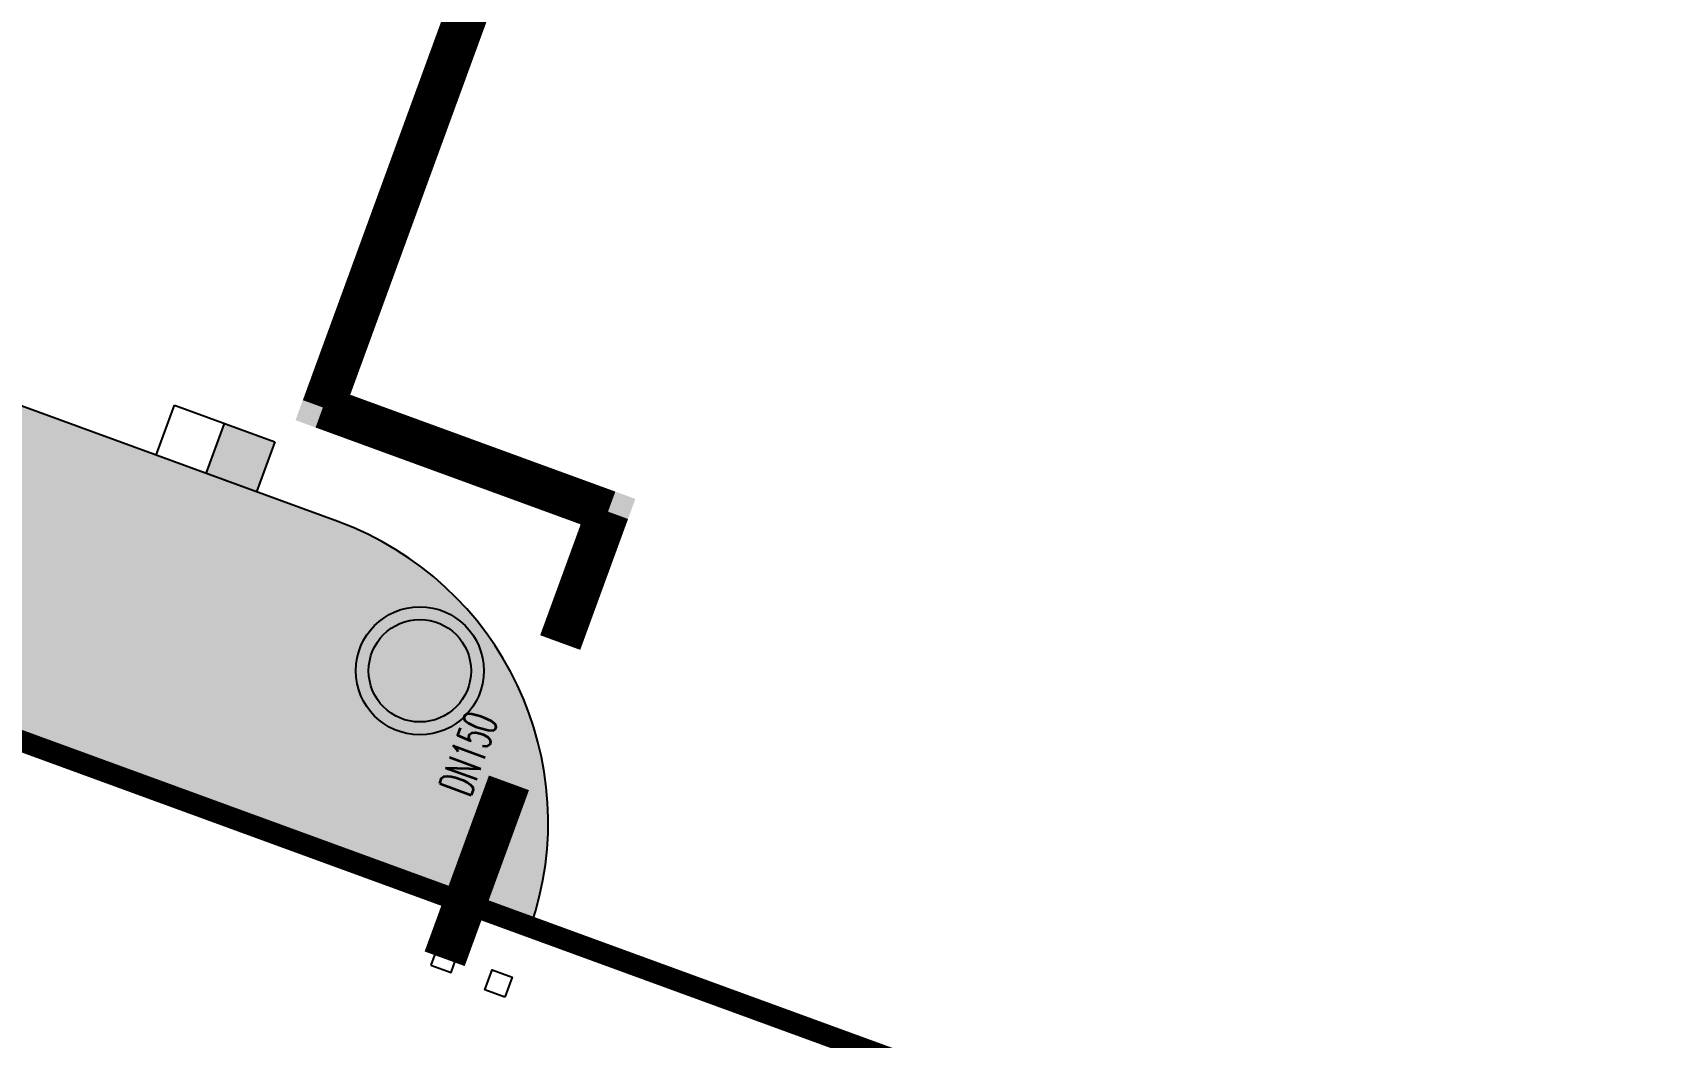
# Model space of a CAD drawing. Extents: x -11 to 40589024741, y -2 to 3380586937.
# Drawn here: x 40588236532 to 40588251684, y 3380329172 to 3380338597 of the extents above; entities that cross this region are included whole.
import ezdxf

# ---------------------------------------------------------------- set-up
doc = ezdxf.new("R2010")
doc.units = 0
doc.header["$LTSCALE"] = 10
doc.header["$MEASUREMENT"] = 0
doc.layers.get('Defpoints').update_dxf_attribs({"color": 210})
for name, color, linetype in [('0-WALL', 252, 'Continuous'), ('TWT_雨水口', 4, 'Continuous'), ('WELL_污水', 2, 'Continuous'), ('WZ_ZF消防', 10, 'Continuous')]:
    doc.layers.add(name, color=color, linetype=linetype)
doc.layers.add('GPS-ZF消防', color=1, linetype='TG_X', lineweight=60)
doc.styles.add('_TWT_PIPEDN', font='SIMPLEX', dxfattribs={"width": 0.6, "height": 3, "bigfont": 'HZTXT'})
doc.styles.add('TG_LINETYPE', font='SIMPLEX', dxfattribs={"width": 0.8, "height": 3.5, "bigfont": 'HZTXT'})
doc.linetypes.add('TG_X', pattern='A,5,-0.3,["X",TG_LINETYPE,S=0.1,R=0,X=-0.23,Y=-0.15],0', length=5.3)

# ---------------------------------------------------------------- blocks, each defined once
blk = doc.blocks.new('$TwtSys$00000424')
for p, q in [((-500, 250), (500, 250)), ((-500, -250), (-500, 250)), ((0, -250), (0, 250)), ((500, 250), (500, -250)), ((500, -250), (-500, -250))]:
    blk.add_line(p, q)
blk.add_solid([(0, 250), (500, 250), (0, -250), (500, -250)])
blk = doc.blocks.new('$TWTSYS$00000376')
for radius in [0.5, 0.4]:
    blk.add_circle((0, 0, 0), radius)

msp = doc.modelspace()

# ---------------------------------------------------------------- hatches: boundary and pattern name
at = {"layer": '0-WALL'}
h = msp.add_hatch(dxfattribs=at)
h.set_pattern_fill('草坪或沼泽', color=256, scale=400, angle=-0.200256636)
h.set_pattern_definition([(359.79974, (40586781652.2, 3380096977.4), (1605.5824, 1594.398), [240, -48, 64, -48, 240, -960]), (359.79974, (40586781572.4, 3380097025.7), (1605.5824, 1594.398), [160, -120, 240, -120, 160, -800]), (359.79974, (40586782134.6, 3380097663.7), (1605.5824, 1594.398), [200, -80, 200, -1120]), (359.79974, (40586781335.8, 3380097986.5), (1605.5824, 1594.398), [80, -160, 80, -1280]), (89.79974, (40586781495.8, 3380097986), (-1594.398, 1605.5824), [144, -1456]), (89.79974, (40586781972.4, 3380097024.3), (-1594.398, 1605.5824), [160, -1440]), (89.79974, (40586782374.6, 3380097662.9), (-1594.398, 1605.5824), [160, -1440]), (44.79974, (40586782180.3, 3380097007.6), (5.5922, 1599.9902), [160, -2102.7417]), (134.79974, (40586781764.3, 3380097009), (-1599.9902, 5.5922), [160, -2102.7417]), (63.23469, (40586782132.4, 3380097015.7), (5.5922, 1599.99023), [160, -3417.7088]), (75.7635, (40586782052.4, 3380097024), (5.59221, 1599.99023), [160, -6436.969]), (75.7635, (40586782454.64, 3380097662.6), (5.59221, 1599.99023), [128, -6468.969]), (75.7635, (40586781527.76, 3380097985.85), (5.59221, 1599.99023), [112, -6484.969]), (103.835987, (40586781892.4, 3380097024.57), (5.59221, 1599.99023), [160, -6436.969]), (103.835987, (40586782294.64, 3380097663.17), (5.59221, 1599.99023), [128, -6468.969]), (103.835987, (40586781463.76, 3380097986.07), (5.59221, 1599.99023), [112, -6484.969]), (116.364795, (40586781812.4, 3380097016.85), (5.5922, 1599.99023), [160, -3417.7069])])
edge = h.paths.add_edge_path()
edge.add_line((40588347473.747322, 3380325610.238097), (40588347683.541443, 3380326090.42787))
edge.add_line((40588347683.541443, 3380326090.42787), (40588351031.622383, 3380333884.752417))
edge.add_line((40588351031.622383, 3380333884.752417), (40588372861.52964, 3380393921.616653))
edge.add_line((40588372861.52964, 3380393921.616653), (40588366317.647476, 3380408240.876073))
edge.add_line((40588366317.647476, 3380408240.876073), (40588343550.448486, 3380418434.399735))
edge.add_line((40588343550.448486, 3380418434.399735), (40588326726.773811, 3380429801.632178))
edge.add_line((40588326726.773811, 3380429801.632178), (40588259625.315422, 3380459844.866894))
edge.add_line((40588259625.315422, 3380459844.866894), (40588073765.91951, 3380212575.66465))
edge.add_line((40588073765.91951, 3380212575.66465), (40588074114.249107, 3380212476.750173))
edge.add_line((40588074114.249107, 3380212476.750173), (40588253152.588203, 3380450673.037109))
edge.add_line((40588253152.588203, 3380450673.037109), (40588254435.224274, 3380450204.422307))
edge.add_line((40588254435.224258, 3380450204.422312), (40588256320.901672, 3380455368.658761))
edge.add_line((40588256320.90168, 3380455368.658754), (40588326766.815353, 3380429630.545198))
edge.add_line((40588326766.815353, 3380429630.5452), (40588324880.269547, 3380424466.932958))
edge.add_line((40588324880.269547, 3380424466.93296), (40588331455.159737, 3380422064.756639))
edge.add_line((40588331455.159737, 3380422064.756637), (40588332483.925163, 3380424880.513825))
edge.add_line((40588332483.925163, 3380424880.513825), (40588335301.736542, 3380423850.997883))
edge.add_line((40588335301.736542, 3380423850.997883), (40588334273.030251, 3380421035.31484))
edge.add_line((40588334273.030251, 3380421035.31484), (40588353055.227448, 3380414173.051638))
edge.add_line((40588353055.227448, 3380414173.051638), (40588361187.808113, 3380410524.8103))
edge.add_arc((40588348999.165817, 3380398232.729486), 17310.639832, -14.6199939483, 45.2420907397, ccw=False)
edge.add_line((40588365749.307037, 3380393863.402212), (40588366656.653191, 3380393529.94107))
edge.add_line((40588366656.653191, 3380393529.94107), (40588371065.316032, 3380391919.168731))
edge.add_line((40588371065.316032, 3380391919.168731), (40588346912.352768, 3380325815.879339))
edge.add_line((40588346912.352768, 3380325815.879339), (40588347473.747322, 3380325610.238097))
h = msp.add_hatch(dxfattribs=at)
h.set_pattern_fill('草坪或沼泽', color=256, scale=400, angle=-0.200256636)
h.set_pattern_definition([(359.79974, (40586781652.2, 3380096977.4), (1605.5824, 1594.398), [240, -48, 64, -48, 240, -960]), (359.79974, (40586781572.4, 3380097025.7), (1605.5824, 1594.398), [160, -120, 240, -120, 160, -800]), (359.79974, (40586782134.6, 3380097663.7), (1605.5824, 1594.398), [200, -80, 200, -1120]), (359.79974, (40586781335.8, 3380097986.5), (1605.5824, 1594.398), [80, -160, 80, -1280]), (89.79974, (40586781495.8, 3380097986), (-1594.398, 1605.5824), [144, -1456]), (89.79974, (40586781972.4, 3380097024.3), (-1594.398, 1605.5824), [160, -1440]), (89.79974, (40586782374.6, 3380097662.9), (-1594.398, 1605.5824), [160, -1440]), (44.79974, (40586782180.3, 3380097007.6), (5.5922, 1599.9902), [160, -2102.7417]), (134.79974, (40586781764.3, 3380097009), (-1599.9902, 5.5922), [160, -2102.7417]), (63.23469, (40586782132.4, 3380097015.7), (5.5922, 1599.99023), [160, -3417.7088]), (75.7635, (40586782052.4, 3380097024), (5.59221, 1599.99023), [160, -6436.969]), (75.7635, (40586782454.64, 3380097662.6), (5.59221, 1599.99023), [128, -6468.969]), (75.7635, (40586781527.76, 3380097985.85), (5.59221, 1599.99023), [112, -6484.969]), (103.835987, (40586781892.4, 3380097024.57), (5.59221, 1599.99023), [160, -6436.969]), (103.835987, (40586782294.64, 3380097663.17), (5.59221, 1599.99023), [128, -6468.969]), (103.835987, (40586781463.76, 3380097986.07), (5.59221, 1599.99023), [112, -6484.969]), (116.364795, (40586781812.4, 3380097016.85), (5.5922, 1599.99023), [160, -3417.7069])])
edge = h.paths.add_edge_path()
edge.add_line((40588239396.733704, 3380334009.353437), (40588205207.220711, 3380346500.838603))
edge.add_arc((40588204177.73629, 3380343682.229195), 3000.732772, 69.935506507, 158.9605842363)
edge.add_line((40588201377.051376, 3380344759.522582), (40588241202.198334, 3380330209.001412))
edge.add_arc((40588238366.679108, 3380331190.952394), 3000.732726, -19.1011622479, 69.9239155114)
at = {"layer": 'GPS-ZF消防'}
for points in [[(40588239255.52401, 3380335079.851586), (40588239067.66954, 3380335148.486121), (40588238999.035004, 3380334960.631653)], [(40588239255.52401, 3380335079.851586), (40588239186.889473, 3380334891.997119), (40588238999.035004, 3380334960.631653)], [(40588241928.693733, 3380334103.181925), (40588241997.328262, 3380334291.036392), (40588242185.182716, 3380334222.40186)], [(40588241928.693733, 3380334103.181925), (40588242116.548187, 3380334034.547395), (40588242185.182716, 3380334222.40186)]]:
    msp.add_hatch(color=256, dxfattribs=at).paths.add_polyline_path(points)

# ---------------------------------------------------------------- linework, layer by layer
at = {"layer": '0-WALL', "color": 20, "true_color": 0xf72408, "const_width": 200}
msp.add_lwpolyline([(40588140496.068047, 3380277785.006165), (40588146540.460449, 3380294328.662395), (40588189424.896797, 3380349126.363404), (40588317658.966476, 3380302274.746078), (40588288901.096779, 3380223563.724436)], close=True, dxfattribs=at)
at = {"layer": '0-WALL'}
msp.add_lwpolyline([(40588239396.733704, 3380334009.353437), (40588205207.220711, 3380346500.838603, 0.4092385436), (40588201377.051376, 3380344759.522582), (40588241202.198311, 3380330209.001421, 0.4092385437)], format="xyb", close=True, dxfattribs=at)
at = {"layer": 'Defpoints', "color": 1}
for points in [[(40588240268.865898, 3380329851.589197), (40588240456.720367, 3380329782.954663), (40588240525.354897, 3380329970.809131), (40588240337.500427, 3380330039.443664)], [(40588240961.978188, 3380329551.510516), (40588240774.123718, 3380329620.14505), (40588240842.758263, 3380329807.999517), (40588241030.612717, 3380329739.364983)]]:
    msp.add_lwpolyline(points, close=True, dxfattribs=at)
at = {"layer": 'GPS-ZF消防', "ltscale": 0.5, "const_width": 400}
for points in [[(40588244248.339928, 3380348745.315969), (40588239255.52401, 3380335079.851588)], [(40588239255.52401, 3380335079.851586), (40588241928.693733, 3380334103.181925)], [(40588241928.693733, 3380334103.181926), (40588241480.269913, 3380332875.834456)], [(40588240999.828194, 3380331560.853179), (40588240397.110397, 3380329911.199147)]]:
    msp.add_lwpolyline(points, dxfattribs=at)

# ---------------------------------------------------------------- block references
at = {"layer": 'TWT_雨水口', "rotation": 339.929708398429}
msp.add_blockref('$TwtSys$00000424', (40588238248.624649, 3380334694.99014), dxfattribs=at)
at = {"layer": 'WELL_污水', "xscale": 1200, "yscale": 1200, "zscale": 1200, "rotation": 339.7997433390076}
msp.add_blockref('$TWTSYS$00000376', (40588240164.475899, 3380332611.32146), dxfattribs=at)

# ---------------------------------------------------------------- texts
at = {"layer": 'WZ_ZF消防', "style": '_TWT_PIPEDN', "width": 0.557143}
msp.add_text('DN150', height=315, rotation=69.9297114489, dxfattribs=at).set_placement((40588240636.59169, 3380331417.909142))

doc.saveas('drawing.dxf')
